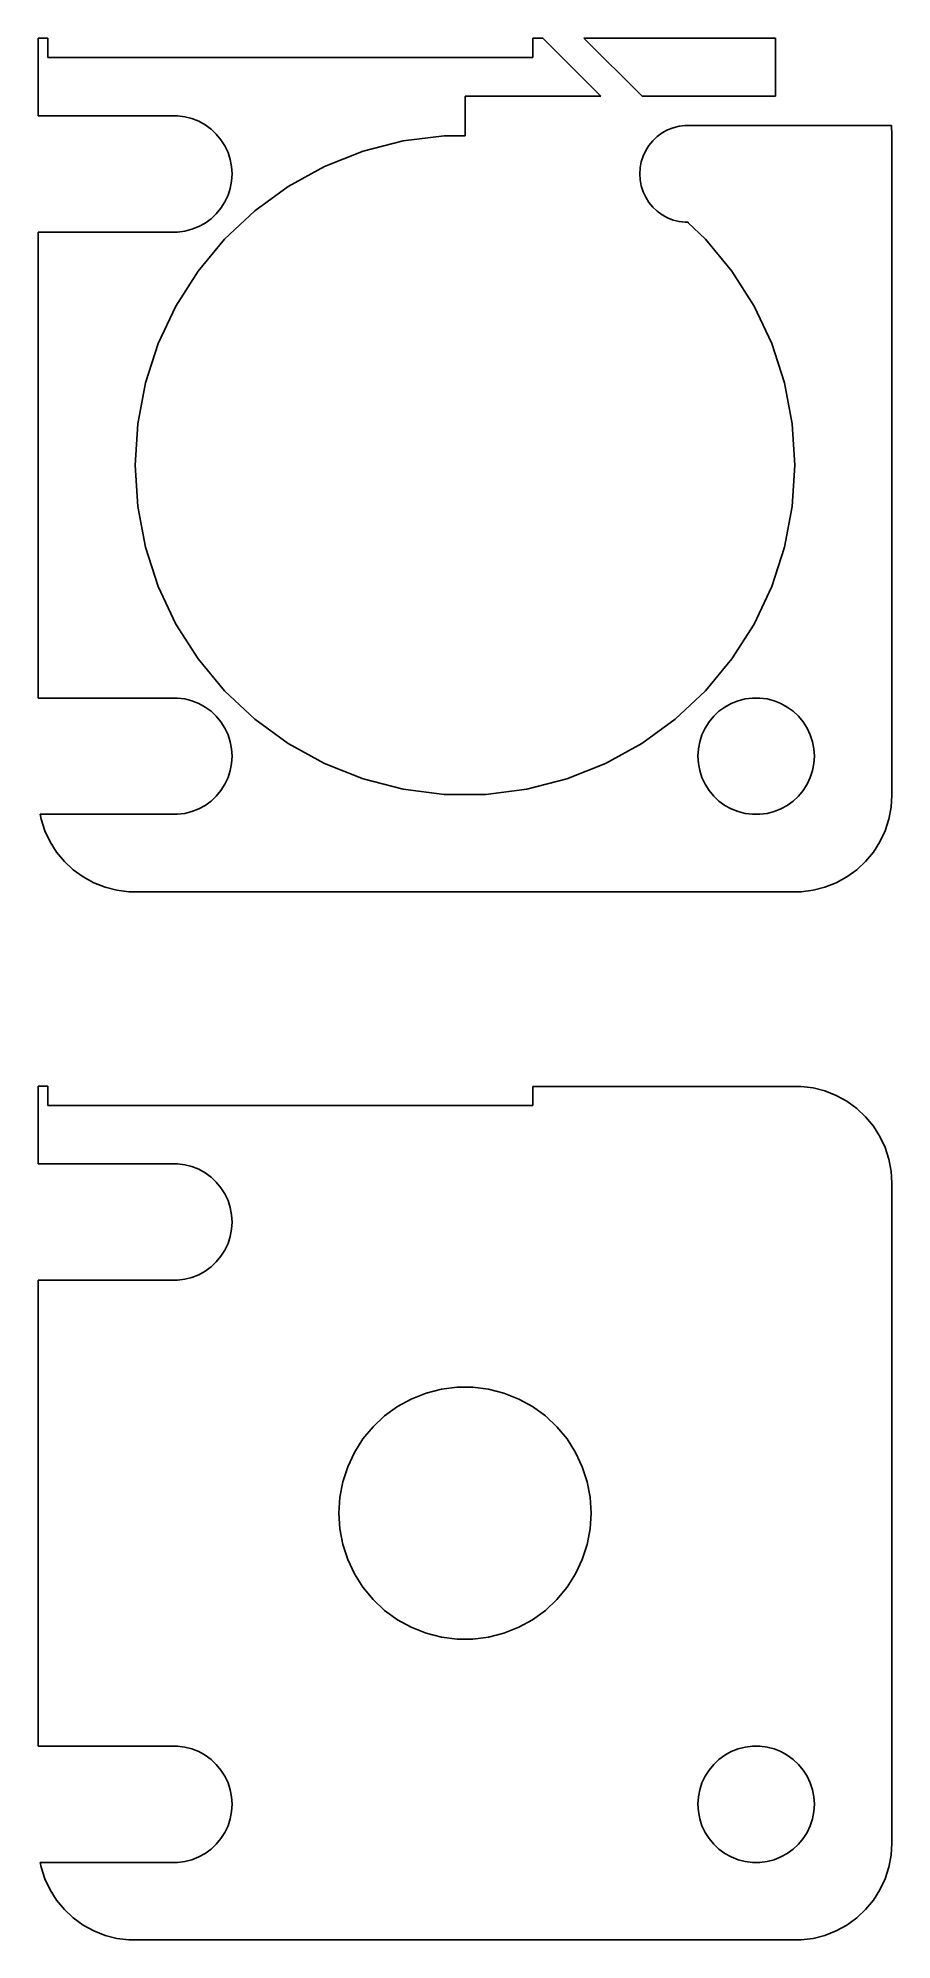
# Model space of a CAD drawing. Header units: metres. Extents: x -22 to 22, y 86 to 184.
import ezdxf

# ---------------------------------------------------------------- set-up
doc = ezdxf.new("R2010")
doc.units = ezdxf.units.M

msp = doc.modelspace()

# ---------------------------------------------------------------- linework, layer by layer
for p, q in [((-21.5, 184), (-22, 184)), ((-22, 184), (-22, 179.994)), ((-21.5, 183), (-21.5, 184)), ((4.00986, 183.99), (3.5, 183.99)), ((3.5, 183.99), (3.5, 183)), ((6.99998, 181), (4.00986, 183.99)), ((16, 183.99), (6.13118, 183.99)), ((6.13118, 183.99), (9.12131, 181)), ((16, 181), (16, 183.99)), ((3.5, 183), (-21.5, 183)), ((0, 178.966), (0, 181)), ((0, 181), (6.99998, 181)), ((9.12131, 181), (16, 181)), ((-22, 179.994), (-14.8116, 179.994)), ((-14.8116, 179.994), (-14.4379, 179.947)), ((-14.4379, 179.947), (-14.0729, 179.853)), ((-14.0729, 179.853), (-13.7227, 179.714)), ((-13.7227, 179.714), (-13.3925, 179.533)), ((-13.3925, 179.533), (-13.0877, 179.312)), ((10.7274, 179.378), (10.4355, 179.262)), ((11.0315, 179.456), (10.7274, 179.378)), ((11.343, 179.495), (11.0315, 179.456)), ((11.5, 179.495), (11.343, 179.495)), ((21.9685, 179.5), (11.5, 179.5)), ((11.5, 179.5), (11.5, 179.495)), ((22, 179), (21.9685, 179.5)), ((-13.0877, 179.312), (-12.8131, 179.054)), ((-12.8131, 179.054), (-12.5729, 178.763)), ((-12.5729, 178.763), (-12.3711, 178.445)), ((-12.3711, 178.445), (-12.2107, 178.104)), ((-5.25328, 178.168), (-3.18547, 178.699)), ((-3.18547, 178.699), (-1.06743, 178.966)), ((-1.06743, 178.966), (0, 178.966)), ((9.47745, 178.469), (9.30922, 178.204)), ((9.67757, 178.711), (9.47745, 178.469)), ((9.90643, 178.926), (9.67757, 178.711)), ((10.1604, 179.111), (9.90643, 178.926)), ((10.4355, 179.262), (10.1604, 179.111)), ((22, 145), (22, 179)), ((-12.2107, 178.104), (-12.0942, 177.746)), ((-12.0942, 177.746), (-12.0237, 177.376)), ((-12.0237, 177.376), (-12, 177)), ((-9.10905, 176.354), (-7.23824, 177.382)), ((-7.23824, 177.382), (-5.25328, 178.168)), ((9.07854, 177.622), (9.0197, 177.313)), ((9.17555, 177.92), (9.07854, 177.622)), ((9.30922, 178.204), (9.17555, 177.92)), ((-12.0237, 176.624), (-12.0942, 176.254)), ((-12, 177), (-12.0237, 176.624)), ((9.0197, 177.313), (9, 177)), ((9, 177), (9.0197, 176.687)), ((9.0197, 176.687), (9.07854, 176.378)), ((-12.3711, 175.555), (-12.5729, 175.237)), ((-12.2107, 175.896), (-12.3711, 175.555)), ((-12.0942, 176.254), (-12.2107, 175.896)), ((-10.8362, 175.099), (-9.10905, 176.354)), ((9.07854, 176.378), (9.17555, 176.08)), ((9.17555, 176.08), (9.30922, 175.796)), ((9.30922, 175.796), (9.47745, 175.531)), ((9.47745, 175.531), (9.67757, 175.289)), ((-13.3925, 174.467), (-13.7227, 174.286)), ((-13.0877, 174.688), (-13.3925, 174.467)), ((-12.8131, 174.946), (-13.0877, 174.688)), ((-12.5729, 175.237), (-12.8131, 174.946)), ((-12.3925, 173.637), (-10.8362, 175.099)), ((9.67757, 175.289), (9.90643, 175.074)), ((9.90643, 175.074), (10.1604, 174.889)), ((10.1604, 174.889), (10.4355, 174.738)), ((10.4355, 174.738), (10.7274, 174.622)), ((10.7274, 174.622), (11.0315, 174.544)), ((11.0315, 174.544), (11.343, 174.505)), ((11.343, 174.505), (11.5, 174.505)), ((11.5, 174.5), (11.4738, 174.5)), ((11.4738, 174.5), (12.3925, 173.637)), ((11.5, 174.505), (11.5, 174.5)), ((-14.8116, 174.006), (-22, 174.006)), ((-22, 174.006), (-22, 149.994)), ((-14.4379, 174.053), (-14.8116, 174.006)), ((-14.0729, 174.147), (-14.4379, 174.053)), ((-13.7227, 174.286), (-14.0729, 174.147)), ((-13.7533, 171.992), (-12.3925, 173.637)), ((12.3925, 173.637), (13.7533, 171.992)), ((-14.8972, 170.19), (-13.7533, 171.992)), ((13.7533, 171.992), (14.8972, 170.19)), ((-15.8062, 168.258), (-14.8972, 170.19)), ((14.8972, 170.19), (15.8062, 168.258)), ((-16.4659, 166.228), (-15.8062, 168.258)), ((15.8062, 168.258), (16.4659, 166.228)), ((-16.8659, 164.131), (-16.4659, 166.228)), ((16.4659, 166.228), (16.8659, 164.131)), ((-17, 162), (-16.8659, 164.131)), ((16.8659, 164.131), (17, 162)), ((-16.8659, 159.869), (-17, 162)), ((17, 162), (16.8659, 159.869)), ((-16.4659, 157.772), (-16.8659, 159.869)), ((16.8659, 159.869), (16.4659, 157.772)), ((-15.8062, 155.742), (-16.4659, 157.772)), ((16.4659, 157.772), (15.8062, 155.742)), ((-14.8972, 153.81), (-15.8062, 155.742)), ((15.8062, 155.742), (14.8972, 153.81)), ((-13.7533, 152.008), (-14.8972, 153.81)), ((14.8972, 153.81), (13.7533, 152.008)), ((-12.3925, 150.363), (-13.7533, 152.008)), ((13.7533, 152.008), (12.3925, 150.363)), ((-22, 149.994), (-14.8116, 149.994)), ((-14.8116, 149.994), (-14.4379, 149.947)), ((-14.4379, 149.947), (-14.0729, 149.853)), ((-10.8362, 148.901), (-12.3925, 150.363)), ((12.3925, 150.363), (10.8362, 148.901)), ((14.0729, 149.853), (14.4379, 149.947)), ((14.4379, 149.947), (14.8116, 149.994)), ((14.8116, 149.994), (15.1884, 149.994)), ((15.1884, 149.994), (15.5621, 149.947)), ((15.5621, 149.947), (15.927, 149.853)), ((-14.0729, 149.853), (-13.7227, 149.714)), ((-13.7227, 149.714), (-13.3925, 149.533)), ((-13.3925, 149.533), (-13.0877, 149.312)), ((-13.0877, 149.312), (-12.8131, 149.054)), ((-12.8131, 149.054), (-12.5729, 148.763)), ((12.5729, 148.763), (12.8131, 149.054)), ((12.8131, 149.054), (13.0877, 149.312)), ((13.0877, 149.312), (13.3925, 149.533)), ((13.3925, 149.533), (13.7227, 149.714)), ((13.7227, 149.714), (14.0729, 149.853)), ((15.927, 149.853), (16.2773, 149.714)), ((16.2773, 149.714), (16.6075, 149.533)), ((16.6075, 149.533), (16.9123, 149.312)), ((16.9123, 149.312), (17.1869, 149.054)), ((17.1869, 149.054), (17.427, 148.763)), ((-12.5729, 148.763), (-12.3711, 148.445)), ((-12.3711, 148.445), (-12.2107, 148.104)), ((-12.2107, 148.104), (-12.0942, 147.746)), ((-9.10905, 147.646), (-10.8362, 148.901)), ((10.8362, 148.901), (9.10905, 147.646)), ((12.0942, 147.746), (12.2107, 148.104)), ((12.2107, 148.104), (12.3711, 148.445)), ((12.3711, 148.445), (12.5729, 148.763)), ((17.427, 148.763), (17.6289, 148.445)), ((17.6289, 148.445), (17.7893, 148.104)), ((17.7893, 148.104), (17.9057, 147.746)), ((-12.0942, 147.746), (-12.0237, 147.376)), ((-12.0237, 147.376), (-12, 147)), ((-12, 147), (-12.0237, 146.624)), ((-7.23824, 146.618), (-9.10905, 147.646)), ((9.10905, 147.646), (7.23824, 146.618)), ((12, 147), (12.0237, 147.376)), ((12.0237, 146.624), (12, 147)), ((12.0237, 147.376), (12.0942, 147.746)), ((17.9057, 147.746), (17.9763, 147.376)), ((17.9763, 147.376), (18, 147)), ((18, 147), (17.9763, 146.624)), ((-12.0942, 146.254), (-12.2107, 145.896)), ((-12.0237, 146.624), (-12.0942, 146.254)), ((-5.25328, 145.832), (-7.23824, 146.618)), ((7.23824, 146.618), (5.25328, 145.832)), ((12.0942, 146.254), (12.0237, 146.624)), ((12.2107, 145.896), (12.0942, 146.254)), ((17.9057, 146.254), (17.7893, 145.896)), ((17.9763, 146.624), (17.9057, 146.254)), ((-12.5729, 145.237), (-12.8131, 144.946)), ((-12.3711, 145.555), (-12.5729, 145.237)), ((-12.2107, 145.896), (-12.3711, 145.555)), ((-3.18547, 145.301), (-5.25328, 145.832)), ((-1.06743, 145.034), (-3.18547, 145.301)), ((1.06743, 145.034), (-1.06743, 145.034)), ((3.18547, 145.301), (1.06743, 145.034)), ((5.25328, 145.832), (3.18547, 145.301)), ((12.3711, 145.555), (12.2107, 145.896)), ((12.5729, 145.237), (12.3711, 145.555)), ((12.8131, 144.946), (12.5729, 145.237)), ((17.427, 145.237), (17.1869, 144.946)), ((17.6289, 145.555), (17.427, 145.237)), ((17.7893, 145.896), (17.6289, 145.555)), ((-14.4379, 144.053), (-14.8116, 144.006)), ((-14.0729, 144.147), (-14.4379, 144.053)), ((-13.7227, 144.286), (-14.0729, 144.147)), ((-13.3925, 144.467), (-13.7227, 144.286)), ((-13.0877, 144.688), (-13.3925, 144.467)), ((-12.8131, 144.946), (-13.0877, 144.688)), ((13.0877, 144.688), (12.8131, 144.946)), ((13.3925, 144.467), (13.0877, 144.688)), ((13.7227, 144.286), (13.3925, 144.467)), ((14.0729, 144.147), (13.7227, 144.286)), ((14.4379, 144.053), (14.0729, 144.147)), ((14.8116, 144.006), (14.4379, 144.053)), ((15.5621, 144.053), (15.1884, 144.006)), ((15.927, 144.147), (15.5621, 144.053)), ((16.2773, 144.286), (15.927, 144.147)), ((16.6075, 144.467), (16.2773, 144.286)), ((16.9123, 144.688), (16.6075, 144.467)), ((17.1869, 144.946), (16.9123, 144.688)), ((21.8429, 143.757), (21.9606, 144.373)), ((21.9606, 144.373), (22, 145)), ((-14.8116, 144.006), (-21.8905, 144.006)), ((-21.8905, 144.006), (-21.8429, 143.757)), ((-21.8429, 143.757), (-21.6489, 143.159)), ((-21.6489, 143.159), (-21.3815, 142.591)), ((15.1884, 144.006), (14.8116, 144.006)), ((21.3815, 142.591), (21.6489, 143.159)), ((21.6489, 143.159), (21.8429, 143.757)), ((-21.3815, 142.591), (-21.0451, 142.061)), ((21.0451, 142.061), (21.3815, 142.591)), ((-21.0451, 142.061), (-20.6448, 141.577)), ((-20.6448, 141.577), (-20.1871, 141.147)), ((-20.1871, 141.147), (-19.6791, 140.778)), ((19.6791, 140.778), (20.1871, 141.147)), ((20.1871, 141.147), (20.6448, 141.577)), ((20.6448, 141.577), (21.0451, 142.061)), ((-19.6791, 140.778), (-19.1289, 140.476)), ((-19.1289, 140.476), (-18.5451, 140.245)), ((-18.5451, 140.245), (-17.9369, 140.089)), ((17.9369, 140.089), (18.5451, 140.245)), ((18.5451, 140.245), (19.1289, 140.476)), ((19.1289, 140.476), (19.6791, 140.778)), ((-17.9369, 140.089), (-17.3139, 140.01)), ((-17.3139, 140.01), (17.3139, 140.01)), ((17.3139, 140.01), (17.9369, 140.089)), ((-21.5, 130), (-22, 130)), ((-22, 130), (-22, 125.994)), ((-21.5, 129), (-21.5, 130)), ((17.3139, 129.99), (3.5, 129.99)), ((3.5, 129.99), (3.5, 129)), ((17.9369, 129.911), (17.3139, 129.99)), ((18.5451, 129.755), (17.9369, 129.911)), ((19.1289, 129.524), (18.5451, 129.755)), ((19.6791, 129.222), (19.1289, 129.524)), ((3.5, 129), (-21.5, 129)), ((20.1871, 128.853), (19.6791, 129.222)), ((20.6448, 128.423), (20.1871, 128.853)), ((21.0451, 127.939), (20.6448, 128.423)), ((21.3815, 127.409), (21.0451, 127.939)), ((21.6489, 126.841), (21.3815, 127.409)), ((21.8429, 126.243), (21.6489, 126.841)), ((-22, 125.994), (-14.8116, 125.994)), ((-14.8116, 125.994), (-14.4379, 125.947)), ((-14.4379, 125.947), (-14.0729, 125.853)), ((-14.0729, 125.853), (-13.7227, 125.714)), ((-13.7227, 125.714), (-13.3925, 125.533)), ((-13.3925, 125.533), (-13.0877, 125.312)), ((21.9606, 125.627), (21.8429, 126.243)), ((22, 125), (21.9606, 125.627)), ((-13.0877, 125.312), (-12.8131, 125.054)), ((-12.8131, 125.054), (-12.5729, 124.763)), ((-12.5729, 124.763), (-12.3711, 124.445)), ((22, 91), (22, 125)), ((-12.3711, 124.445), (-12.2107, 124.104)), ((-12.2107, 124.104), (-12.0942, 123.746)), ((-12.0942, 123.746), (-12.0237, 123.376)), ((-12.0237, 122.624), (-12.0942, 122.254)), ((-12.0237, 123.376), (-12, 123)), ((-12, 123), (-12.0237, 122.624)), ((-12.3711, 121.555), (-12.5729, 121.237)), ((-12.2107, 121.896), (-12.3711, 121.555)), ((-12.0942, 122.254), (-12.2107, 121.896)), ((-13.0877, 120.688), (-13.3925, 120.467)), ((-12.8131, 120.946), (-13.0877, 120.688)), ((-12.5729, 121.237), (-12.8131, 120.946)), ((-14.8116, 120.006), (-22, 120.006)), ((-22, 120.006), (-22, 95.9941)), ((-14.4379, 120.053), (-14.8116, 120.006)), ((-14.0729, 120.147), (-14.4379, 120.053)), ((-13.7227, 120.286), (-14.0729, 120.147)), ((-13.3925, 120.467), (-13.7227, 120.286)), ((-3.48286, 113.488), (-2.76756, 113.881)), ((-2.76756, 113.881), (-2.00861, 114.182)), ((-2.00861, 114.182), (-1.21797, 114.385)), ((-1.21797, 114.385), (-0.40813, 114.487)), ((-0.40813, 114.487), (0.40813, 114.487)), ((0.40813, 114.487), (1.21797, 114.385)), ((1.21797, 114.385), (2.00861, 114.182)), ((2.00861, 114.182), (2.76756, 113.881)), ((2.76756, 113.881), (3.48286, 113.488)), ((-4.73828, 112.45), (-4.14325, 113.008)), ((-4.14325, 113.008), (-3.48286, 113.488)), ((3.48286, 113.488), (4.14325, 113.008)), ((4.14325, 113.008), (4.73828, 112.45)), ((-5.69598, 111.131), (-5.25861, 111.821)), ((-5.25861, 111.821), (-4.73828, 112.45)), ((4.73828, 112.45), (5.25861, 111.821)), ((5.25861, 111.821), (5.69598, 111.131)), ((-6.04353, 110.393), (-5.69598, 111.131)), ((5.69598, 111.131), (6.04353, 110.393)), ((-6.29578, 109.616), (-6.04353, 110.393)), ((6.04353, 110.393), (6.29578, 109.616)), ((-6.5, 108), (-6.44873, 108.815)), ((-6.44873, 108.815), (-6.29578, 109.616)), ((6.29578, 109.616), (6.44873, 108.815)), ((6.44873, 108.815), (6.5, 108)), ((-6.44873, 107.185), (-6.5, 108)), ((6.5, 108), (6.44873, 107.185)), ((-6.29578, 106.384), (-6.44873, 107.185)), ((6.44873, 107.185), (6.29578, 106.384)), ((-6.04353, 105.607), (-6.29578, 106.384)), ((6.29578, 106.384), (6.04353, 105.607)), ((-5.69598, 104.869), (-6.04353, 105.607)), ((-5.25861, 104.179), (-5.69598, 104.869)), ((5.69598, 104.869), (5.25861, 104.179)), ((6.04353, 105.607), (5.69598, 104.869)), ((-4.73828, 103.55), (-5.25861, 104.179)), ((5.25861, 104.179), (4.73828, 103.55)), ((-4.14325, 102.992), (-4.73828, 103.55)), ((-3.48286, 102.512), (-4.14325, 102.992)), ((4.14325, 102.992), (3.48286, 102.512)), ((4.73828, 103.55), (4.14325, 102.992)), ((-2.76756, 102.119), (-3.48286, 102.512)), ((-2.00861, 101.818), (-2.76756, 102.119)), ((2.76756, 102.119), (2.00861, 101.818)), ((3.48286, 102.512), (2.76756, 102.119)), ((-1.21797, 101.615), (-2.00861, 101.818)), ((-0.40813, 101.513), (-1.21797, 101.615)), ((0.40813, 101.513), (-0.40813, 101.513)), ((1.21797, 101.615), (0.40813, 101.513)), ((2.00861, 101.818), (1.21797, 101.615)), ((-22, 95.9941), (-14.8116, 95.9941)), ((-14.8116, 95.9941), (-14.4379, 95.9469)), ((-14.4379, 95.9469), (-14.0729, 95.8532)), ((-14.0729, 95.8532), (-13.7227, 95.7145)), ((-13.7227, 95.7145), (-13.3925, 95.533)), ((-13.3925, 95.533), (-13.0877, 95.3116)), ((-13.0877, 95.3116), (-12.8131, 95.0536)), ((-12.8131, 95.0536), (-12.5729, 94.7634)), ((12.5729, 94.7634), (12.8131, 95.0536)), ((12.8131, 95.0536), (13.0877, 95.3116)), ((13.0877, 95.3116), (13.3925, 95.533)), ((13.3925, 95.533), (13.7227, 95.7145)), ((13.7227, 95.7145), (14.0729, 95.8532)), ((14.0729, 95.8532), (14.4379, 95.9469)), ((14.4379, 95.9469), (14.8116, 95.9941)), ((14.8116, 95.9941), (15.1884, 95.9941)), ((15.1884, 95.9941), (15.5621, 95.9469)), ((15.5621, 95.9469), (15.927, 95.8532)), ((15.927, 95.8532), (16.2773, 95.7145)), ((16.2773, 95.7145), (16.6075, 95.533)), ((16.6075, 95.533), (16.9123, 95.3116)), ((16.9123, 95.3116), (17.1869, 95.0536)), ((17.1869, 95.0536), (17.427, 94.7634)), ((-12.5729, 94.7634), (-12.3711, 94.4453)), ((-12.3711, 94.4453), (-12.2107, 94.1044)), ((-12.2107, 94.1044), (-12.0942, 93.7461)), ((12.0942, 93.7461), (12.2107, 94.1044)), ((12.2107, 94.1044), (12.3711, 94.4453)), ((12.3711, 94.4453), (12.5729, 94.7634)), ((17.427, 94.7634), (17.6289, 94.4453)), ((17.6289, 94.4453), (17.7893, 94.1044)), ((17.7893, 94.1044), (17.9057, 93.7461)), ((-12.0942, 93.7461), (-12.0237, 93.376)), ((-12.0237, 93.376), (-12, 93)), ((12, 93), (12.0237, 93.376)), ((12.0237, 93.376), (12.0942, 93.7461)), ((17.9057, 93.7461), (17.9763, 93.376)), ((17.9763, 93.376), (18, 93)), ((-12.0942, 92.2539), (-12.2107, 91.8956)), ((-12.0237, 92.624), (-12.0942, 92.2539)), ((-12, 93), (-12.0237, 92.624)), ((12.0237, 92.624), (12, 93)), ((12.0942, 92.2539), (12.0237, 92.624)), ((12.2107, 91.8956), (12.0942, 92.2539)), ((17.9057, 92.2539), (17.7893, 91.8956)), ((17.9763, 92.624), (17.9057, 92.2539)), ((18, 93), (17.9763, 92.624)), ((-12.5729, 91.2366), (-12.8131, 90.9464)), ((-12.3711, 91.5547), (-12.5729, 91.2366)), ((-12.2107, 91.8956), (-12.3711, 91.5547)), ((12.3711, 91.5547), (12.2107, 91.8956)), ((12.5729, 91.2366), (12.3711, 91.5547)), ((12.8131, 90.9464), (12.5729, 91.2366)), ((17.427, 91.2366), (17.1869, 90.9464)), ((17.6289, 91.5547), (17.427, 91.2366)), ((17.7893, 91.8956), (17.6289, 91.5547)), ((-13.7227, 90.2855), (-14.0729, 90.1468)), ((-13.3925, 90.467), (-13.7227, 90.2855)), ((-13.0877, 90.6885), (-13.3925, 90.467)), ((-12.8131, 90.9464), (-13.0877, 90.6885)), ((13.0877, 90.6885), (12.8131, 90.9464)), ((13.3925, 90.467), (13.0877, 90.6885)), ((13.7227, 90.2855), (13.3925, 90.467)), ((14.0729, 90.1468), (13.7227, 90.2855)), ((16.2773, 90.2855), (15.927, 90.1468)), ((16.6075, 90.467), (16.2773, 90.2855)), ((16.9123, 90.6885), (16.6075, 90.467)), ((17.1869, 90.9464), (16.9123, 90.6885)), ((21.8429, 89.7566), (21.9606, 90.3733)), ((21.9606, 90.3733), (22, 91)), ((-14.8116, 90.0059), (-21.8905, 90.0059)), ((-21.8905, 90.0059), (-21.8429, 89.7566)), ((-21.8429, 89.7566), (-21.6489, 89.1594)), ((-14.4379, 90.0531), (-14.8116, 90.0059)), ((-14.0729, 90.1468), (-14.4379, 90.0531)), ((14.4379, 90.0531), (14.0729, 90.1468)), ((14.8116, 90.0059), (14.4379, 90.0531)), ((15.1884, 90.0059), (14.8116, 90.0059)), ((15.5621, 90.0531), (15.1884, 90.0059)), ((15.927, 90.1468), (15.5621, 90.0531)), ((21.6489, 89.1594), (21.8429, 89.7566)), ((-21.6489, 89.1594), (-21.3815, 88.5912)), ((-21.3815, 88.5912), (-21.0451, 88.0611)), ((21.0451, 88.0611), (21.3815, 88.5912)), ((21.3815, 88.5912), (21.6489, 89.1594)), ((-21.0451, 88.0611), (-20.6448, 87.5773)), ((-20.6448, 87.5773), (-20.1871, 87.1474)), ((20.1871, 87.1474), (20.6448, 87.5773)), ((20.6448, 87.5773), (21.0451, 88.0611)), ((-20.1871, 87.1474), (-19.6791, 86.7784)), ((-19.6791, 86.7784), (-19.1289, 86.4759)), ((-19.1289, 86.4759), (-18.5451, 86.2447)), ((-18.5451, 86.2447), (-17.9369, 86.0886)), ((17.9369, 86.0886), (18.5451, 86.2447)), ((18.5451, 86.2447), (19.1289, 86.4759)), ((19.1289, 86.4759), (19.6791, 86.7784)), ((19.6791, 86.7784), (20.1871, 87.1474)), ((-17.9369, 86.0886), (-17.3139, 86.0099)), ((-17.3139, 86.0099), (17.3139, 86.0099)), ((17.3139, 86.0099), (17.9369, 86.0886))]:
    msp.add_line(p, q)

doc.saveas('drawing.dxf')
